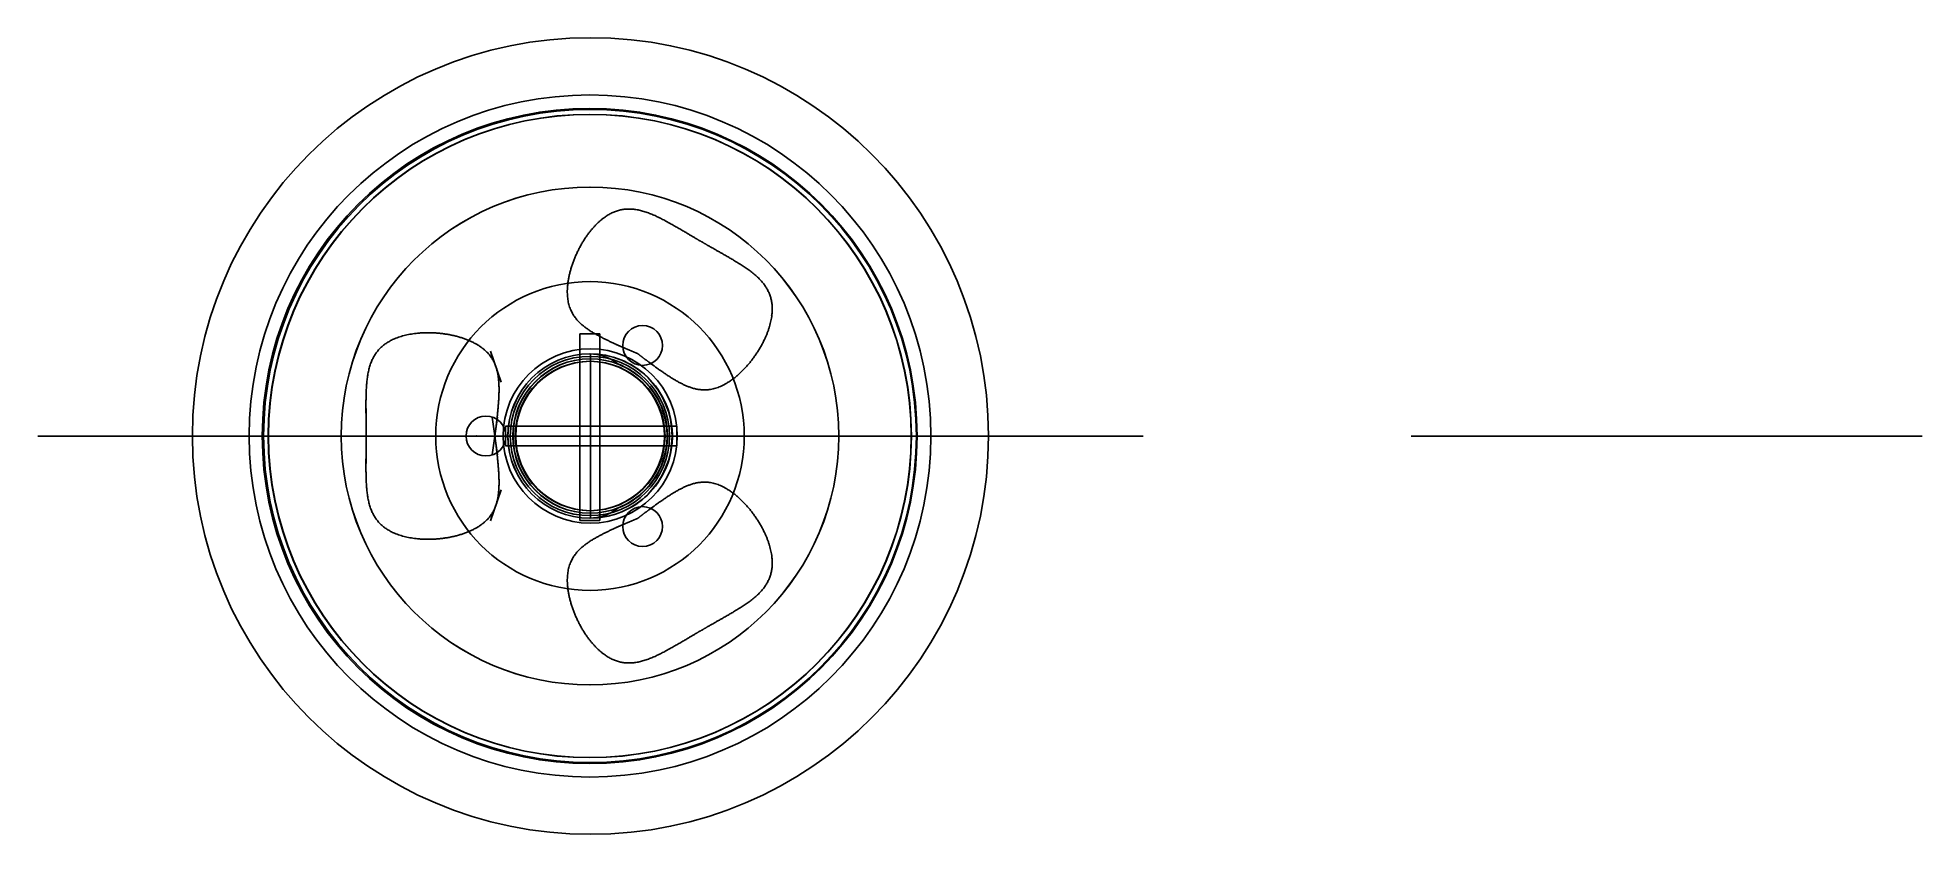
# Model space of a CAD drawing. Header units: millimetres. Extents: x -111 to 268, y -80 to 80.
import ezdxf

# ---------------------------------------------------------------- set-up
doc = ezdxf.new("R2010")
doc.units = ezdxf.units.MM
doc.header["$MEASUREMENT"] = 0
for name, color, linetype in [('hongis v8_general', 7, 'Continuous'), ('hongis v8_Sketch10', 7, 'Continuous'), ('hongis v8_Sketch11', 7, 'Continuous'), ('hongis v8_Sketch12', 7, 'Continuous'), ('hongis v8_Sketch13', 7, 'Continuous'), ('hongis v8_Sketch14', 7, 'Continuous'), ('hongis v8_Sketch15', 7, 'Continuous'), ('hongis v8_Sketch16', 7, 'Continuous'), ('hongis v8_Sketch17', 7, 'Continuous'), ('hongis v8_Sketch18', 7, 'Continuous'), ('hongis v8_Sketch19', 7, 'Continuous'), ('hongis v8_Sketch3', 7, 'Continuous'), ('hongis v8_Sketch4', 7, 'Continuous'), ('hongis v8_Sketch5', 7, 'Continuous'), ('hongis v8_Sketch6', 7, 'Continuous'), ('hongis v8_Sketch7', 7, 'Continuous'), ('hongis v8_Sketch8', 7, 'Continuous'), ('hongis v8_Sketch9', 7, 'Continuous')]:
    doc.layers.add(name, color=color, linetype=linetype)

msp = doc.modelspace()

# ---------------------------------------------------------------- linework, layer by layer
at = {"layer": 'hongis v8_general'}
for p, q in [((-48.91, 0, 16.23), (-111.09, 0, -16.34)), ((-80, 0, 139.95), (82.08, 0, 140.05)), ((0, 0), (-80, 0, -0.05)), ((-77.3, 0, 134.35), (82.08, 0, 134.46)), ((-73.26, 0, 134.35), (75.55, 0, 134.45)), ((-70, 0, 129.95), (82.08, 0, 130.05)), ((-38.1, 0, 92.59), (37.97, 0, 92.65)), ((-38.1, 0, 92.59), (37.97, 0, 92.65)), ((-37, 0, 35), (36, 0, 35)), ((-31.54, 0, 55), (-0.04, 0, 55)), ((22.53, 0, 241.92), (-22.85, 0, 241.05)), ((-22.85, 0, 241.89), (22.53, 0, 241.08)), ((-0.2, 0, 300), (0, 0)), ((-0.16, 0, 241.49), (-0.06, 0, 91.49)), ((-0.16, 0, 241.49), (-0.06, 0, 91.49)), ((-0.06, 0, 91.49), (0, 0)), ((-0.02, 0, 35), (-0.04, 0, 55)), ((-0.04, 0, 55), (44.33, 0, 55)), ((0, 0), (80, 0, 0.05)), ((48.88, 0, 16.3), (111.12, 0, -16.19))]:
    msp.add_line(p, q, dxfattribs=at)
at = {"layer": 'hongis v8_general', "extrusion": (0, 1, 0)}
for points in [[(-0.16, 0, 241.49), (-1.83, 0, 241.46), (-5.22, 0, 241.37), (-10.5, 0, 241.15), (-17.88, 0, 240.64), (-27.6, 0, 239.3), (-37.64, 0, 236.84), (-47.76, 0, 232.88), (-57.64, 0, 227.18), (-66.86, 0, 219.78), (-74.97, 0, 210.92), (-81.53, 0, 201.01), (-86.15, 0, 190.53), (-88.57, 0, 179.97), (-88.7, 0, 169.77), (-86.68, 0, 160.23), (-82.83, 0, 151.54), (-77.58, 0, 143.79), (-71.45, 0, 136.95), (-64.99, 0, 130.86), (-58.73, 0, 125.29), (-53.08, 0, 119.93), (-48.35, 0, 114.47), (-44.58, 0, 108.61), (-41.55, 0, 102.13), (-38.85, 0, 94.89), (-36.11, 0, 86.86), (-33.17, 0, 78.13), (-30.26, 0, 68.94), (-27.96, 0, 59.6), (-26.96, 0, 50.47), (-27.93, 0, 41.84), (-31.34, 0, 33.9), (-37.26, 0, 26.61), (-45.45, 0, 19.82), (-55.55, 0, 13.28), (-64.79, 0, 8.06), (-72.22, 0, 4.05), (-77.37, 0, 1.32), (-80, 0, -0.05)], [(-0.16, 0, 241.49), (1.51, 0, 241.46), (4.9, 0, 241.37), (10.18, 0, 241.16), (17.56, 0, 240.67), (27.28, 0, 239.34), (37.33, 0, 236.89), (47.45, 0, 232.94), (57.34, 0, 227.26), (66.57, 0, 219.86), (74.69, 0, 211.02), (81.26, 0, 201.12), (85.89, 0, 190.65), (88.33, 0, 180.09), (88.47, 0, 169.88), (86.47, 0, 160.34), (82.62, 0, 151.65), (77.39, 0, 143.9), (71.27, 0, 137.04), (64.82, 0, 130.95), (58.56, 0, 125.37), (52.92, 0, 120), (48.2, 0, 114.53), (44.44, 0, 108.67), (41.41, 0, 102.18), (38.72, 0, 94.94), (36, 0, 86.91), (33.07, 0, 78.18), (30.17, 0, 68.98), (27.88, 0, 59.64), (26.89, 0, 50.51), (27.87, 0, 41.88), (31.29, 0, 33.94), (37.22, 0, 26.66), (45.43, 0, 19.88), (55.53, 0, 13.36), (64.78, 0, 8.14), (72.21, 0, 4.14), (77.37, 0, 1.43), (80, 0, 0.05)]]:
    msp.add_open_spline(points, degree=5, dxfattribs=at)
msp.add_open_spline([(-0.12, 0, 239.49), (-5.97, 0, 239.38), (-12.29, 0, 239.12), (-18.91, 0, 238.35), (-25.43, 0, 237.59), (-32.26, 0, 236.28), (-39.09, 0, 233.88), (-45.17, 0, 231.73), (-51.25, 0, 228.69), (-56.97, 0, 224.68), (-63.6, 0, 220.02), (-69.71, 0, 214.05), (-74.57, 0, 207.35), (-79.12, 0, 201.08), (-82.54, 0, 194.2), (-84.47, 0, 187.39), (-86.37, 0, 180.67), (-86.81, 0, 174.05), (-85.91, 0, 167.9), (-84.89, 0, 160.94), (-82.16, 0, 154.59), (-78.43, 0, 148.95), (-74.54, 0, 143.06), (-69.57, 0, 137.96), (-64.64, 0, 133.34), (-59.88, 0, 128.9), (-55.18, 0, 124.86), (-51.24, 0, 120.63), (-48.13, 0, 117.29), (-45.5, 0, 113.8), (-43.34, 0, 109.99), (-40.77, 0, 105.49), (-38.82, 0, 100.56), (-36.86, 0, 95.1), (-35.29, 0, 90.7), (-33.68, 0, 85.94), (-32.02, 0, 80.9), (-30.11, 0, 75.11), (-28.14, 0, 68.94), (-26.84, 0, 62.75), (-25.47, 0, 56.21), (-24.89, 0, 49.63), (-26.15, 0, 43.44), (-27.08, 0, 38.83), (-29.04, 0, 34.46), (-31.99, 0, 30.43), (-36.8, 0, 23.89), (-44.16, 0, 18.23), (-53.06, 0, 12.69), (-59.92, 0, 8.42), (-67.65, 0, 4.2), (-75.97, 0, -0.19), (-77, 0, -0.73), (-78.03, 0, -1.28), (-79.07, 0, -1.82)], degree=3, knots=[0, 0, 0, 0, 0.060556, 0.060556, 0.060556, 0.120226, 0.120226, 0.120226, 0.173351, 0.173351, 0.173351, 0.235015, 0.235015, 0.235015, 0.292746, 0.292746, 0.292746, 0.349635, 0.349635, 0.349635, 0.414058, 0.414058, 0.414058, 0.481378, 0.481378, 0.481378, 0.546206, 0.546206, 0.546206, 0.597453, 0.597453, 0.597453, 0.658135, 0.658135, 0.658135, 0.707034, 0.707034, 0.707034, 0.763121, 0.763121, 0.763121, 0.822341, 0.822341, 0.822341, 0.866433, 0.866433, 0.866433, 0.938055, 0.938055, 0.938055, 0.993207, 0.993207, 0.993207, 1, 1, 1, 1], dxfattribs=at)
at = {"layer": 'hongis v8_general'}
msp.add_point((0, 0), dxfattribs=at)
at = {"layer": 'hongis v8_Sketch10', "extrusion": (1, 0, 0)}
for centre, major_axis in [((0, 0, 124.4), (0, -16.5)), ((0, 0, 154.4), (0, -16)), ((0, 0, 124.4), (0, -15.5)), ((0, 0, 154.4), (0, -15))]:
    msp.add_ellipse(centre, major_axis=major_axis, ratio=0.000666, dxfattribs=at)
for points in [[(0, -14.96, 154.4), (0, -14.82, 154), (0, -14.56, 153.2), (0, -14.19, 152), (0, -13.78, 150.38), (0, -13.38, 148.35), (0, -13.12, 146.29), (0, -12.98, 144.22), (0, -12.96, 142.15), (0, -13.05, 140.07), (0, -13.23, 138), (0, -13.47, 135.95), (0, -13.76, 133.92), (0, -14.08, 131.94), (0, -14.42, 129.99), (0, -14.77, 128.08), (0, -15.05, 126.59), (0, -15.27, 125.49), (0, -15.41, 124.76), (0, -15.48, 124.4)], [(0, -15.96, 154.4), (0, -15.82, 154), (0, -15.56, 153.2), (0, -15.19, 152), (0, -14.78, 150.38), (0, -14.38, 148.35), (0, -14.12, 146.29), (0, -13.98, 144.22), (0, -13.96, 142.15), (0, -14.05, 140.07), (0, -14.23, 138), (0, -14.47, 135.95), (0, -14.76, 133.92), (0, -15.08, 131.94), (0, -15.42, 129.99), (0, -15.77, 128.08), (0, -16.05, 126.59), (0, -16.27, 125.49), (0, -16.41, 124.76), (0, -16.48, 124.4)]]:
    msp.add_open_spline(points, degree=5, dxfattribs=at)
at = {"layer": 'hongis v8_Sketch10'}
msp.add_point((0, 0), dxfattribs=at)
at = {"layer": 'hongis v8_Sketch11'}
for p, q in [((-20.07, 17.04, 124.39), (-17.91, 10.82, 124.39)), ((-45.08, 5.54, 124.37), (-45.08, -5.54, 124.37)), ((-45.08, -5.54, 124.37), (-45.08, 5.54, 124.37)), ((-18.68, 3.81, 124.39), (-19.73, -3.81, 124.39)), ((-18.68, -3.81, 124.39), (-19.73, 3.81, 124.39)), ((-73.25, 0, 124.35), (75.56, 0, 124.45)), ((-20.07, -17.04, 124.39), (-17.91, -10.82, 124.39))]:
    msp.add_line(p, q, dxfattribs=at)
at = {"layer": 'hongis v8_Sketch11', "extrusion": (0.000665957, 0, -1)}
for points in [[(22.42, 38.97, 124.42), (21.5, 39.5, 124.41), (19.71, 40.55, 124.41), (17.15, 42.07, 124.41), (13.98, 43.92, 124.41), (10.31, 45.53, 124.41), (6.8, 45.93, 124.41), (3.4, 44.75, 124.4), (0.19, 41.87, 124.4), (-2.54, 37.69, 124.4), (-4.4, 32.92, 124.4), (-4.99, 28.39, 124.4), (-4.15, 24.74, 124.4), (-1.96, 22.28, 124.4), (0.83, 20.48, 124.4), (3.79, 19.01, 124.4), (6.12, 17.97, 124.4), (7.82, 17.24, 124.41), (8.93, 16.79, 124.41), (9.48, 16.56, 124.41)], [(22.42, -38.97, 124.42), (21.5, -39.5, 124.41), (19.71, -40.55, 124.41), (17.15, -42.07, 124.41), (13.98, -43.92, 124.41), (10.31, -45.53, 124.41), (6.8, -45.93, 124.41), (3.4, -44.75, 124.4), (0.19, -41.87, 124.4), (-2.54, -37.69, 124.4), (-4.4, -32.92, 124.4), (-4.99, -28.39, 124.4), (-4.15, -24.74, 124.4), (-1.96, -22.28, 124.4), (0.83, -20.48, 124.4), (3.79, -19.01, 124.4), (6.12, -17.97, 124.4), (7.82, -17.24, 124.41), (8.93, -16.79, 124.41), (9.48, -16.56, 124.41)]]:
    msp.add_open_spline(points, degree=5, dxfattribs=at)
at = {"layer": 'hongis v8_Sketch11', "extrusion": (0.000665957, -3e-16, -1)}
msp.add_open_spline([(22.42, 38.97, 124.42), (23.34, 38.44, 124.42), (25.14, 37.41, 124.42), (27.73, 35.96, 124.42), (30.92, 34.14, 124.42), (34.15, 31.76, 124.42), (36.25, 28.92, 124.42), (36.93, 25.39, 124.43), (36.05, 21.17, 124.42), (33.79, 16.71, 124.42), (30.58, 12.73, 124.42), (26.96, 9.95, 124.42), (23.38, 8.85, 124.42), (20.15, 9.51, 124.41), (17.19, 11.03, 124.41), (14.44, 12.86, 124.41), (12.37, 14.36, 124.41), (10.9, 15.47, 124.41), (9.95, 16.2, 124.41), (9.48, 16.56, 124.41)], degree=5, dxfattribs=at)
at = {"layer": 'hongis v8_Sketch11', "extrusion": (-0.000665957, -4e-16, 1)}
msp.add_open_spline([(-45.08, 0, 124.37), (-45.08, 1.06, 124.37), (-45.09, 3.14, 124.37), (-45.13, 6.11, 124.37), (-45.15, 9.78, 124.37), (-44.71, 13.77, 124.37), (-43.3, 17.01, 124.37), (-40.58, 19.36, 124.37), (-36.48, 20.7, 124.38), (-31.49, 20.98, 124.38), (-26.44, 20.2, 124.38), (-22.22, 18.45, 124.39), (-19.48, 15.89, 124.39), (-18.44, 12.77, 124.39), (-18.27, 9.44, 124.39), (-18.48, 6.15, 124.39), (-18.75, 3.61, 124.39), (-18.97, 1.78, 124.39), (-19.13, 0.59, 124.39), (-19.21, 0, 124.39)], degree=5, dxfattribs=at)
at = {"layer": 'hongis v8_Sketch11', "extrusion": (0.000665957, -4e-16, -1)}
msp.add_open_spline([(-45.08, 0, 124.37), (-45.08, -1.06, 124.37), (-45.09, -3.14, 124.37), (-45.13, -6.11, 124.37), (-45.15, -9.78, 124.37), (-44.71, -13.77, 124.37), (-43.3, -17.01, 124.37), (-40.58, -19.36, 124.37), (-36.48, -20.7, 124.38), (-31.49, -20.98, 124.38), (-26.44, -20.2, 124.38), (-22.22, -18.45, 124.39), (-19.48, -15.89, 124.39), (-18.44, -12.77, 124.39), (-18.27, -9.44, 124.39), (-18.48, -6.15, 124.39), (-18.75, -3.61, 124.39), (-18.97, -1.78, 124.39), (-19.13, -0.59, 124.39), (-19.21, 0, 124.39)], degree=5, dxfattribs=at)
at = {"layer": 'hongis v8_Sketch11', "extrusion": (0.000665957, 3e-16, -1)}
msp.add_open_spline([(22.42, -38.97, 124.42), (23.34, -38.44, 124.42), (25.14, -37.41, 124.42), (27.73, -35.96, 124.42), (30.92, -34.14, 124.42), (34.15, -31.76, 124.42), (36.25, -28.92, 124.42), (36.93, -25.39, 124.43), (36.05, -21.17, 124.42), (33.79, -16.71, 124.42), (30.58, -12.73, 124.42), (26.96, -9.95, 124.42), (23.38, -8.85, 124.42), (20.15, -9.51, 124.41), (17.19, -11.03, 124.41), (14.44, -12.86, 124.41), (12.37, -14.36, 124.41), (10.9, -15.47, 124.41), (9.95, -16.2, 124.41), (9.48, -16.56, 124.41)], degree=5, dxfattribs=at)
at = {"layer": 'hongis v8_Sketch11'}
msp.add_point((-0.08, 0, 124.4), dxfattribs=at)
at = {"layer": 'hongis v8_Sketch12'}
for centre in [(10.5, 18.19, 55), (-21, 0, 55), (10.5, -18.19, 55)]:
    msp.add_circle(centre, 4, dxfattribs=at)
for points in [[(22.42, 38.97, 55), (21.5, 39.5, 55), (19.71, 40.55, 55), (17.15, 42.07, 55), (13.98, 43.92, 55), (10.31, 45.53, 55), (6.8, 45.93, 55), (3.4, 44.75, 55), (0.19, 41.87, 55), (-2.54, 37.69, 55), (-4.4, 32.92, 55), (-4.99, 28.39, 55), (-4.15, 24.74, 55), (-1.96, 22.28, 55), (0.83, 20.48, 55), (3.79, 19.01, 55), (6.12, 17.97, 55), (7.82, 17.24, 55), (8.93, 16.79, 55), (9.48, 16.56, 55)], [(22.42, 38.97, 55), (23.34, 38.44, 55), (25.14, 37.41, 55), (27.73, 35.96, 55), (30.92, 34.14, 55), (34.15, 31.76, 55), (36.25, 28.92, 55), (36.93, 25.39, 55), (36.05, 21.17, 55), (33.79, 16.71, 55), (30.58, 12.73, 55), (26.96, 9.95, 55), (23.38, 8.85, 55), (20.15, 9.51, 55), (17.19, 11.03, 55), (14.44, 12.86, 55), (12.37, 14.36, 55), (10.9, 15.47, 55), (9.95, 16.2, 55), (9.48, 16.56, 55)], [(-45.08, 0, 55), (-45.08, 1.06, 55), (-45.09, 3.14, 55), (-45.13, 6.11, 55), (-45.15, 9.78, 55), (-44.71, 13.77, 55), (-43.3, 17.01, 55), (-40.58, 19.36, 55), (-36.48, 20.7, 55), (-31.49, 20.98, 55), (-26.44, 20.2, 55), (-22.22, 18.45, 55), (-19.48, 15.89, 55), (-18.44, 12.77, 55), (-18.27, 9.44, 55), (-18.48, 6.15, 55), (-18.75, 3.61, 55), (-18.97, 1.78, 55), (-19.13, 0.59, 55), (-19.21, 0, 55)], [(-45.08, 0, 55), (-45.08, -1.06, 55), (-45.09, -3.14, 55), (-45.13, -6.11, 55), (-45.15, -9.78, 55), (-44.71, -13.77, 55), (-43.3, -17.01, 55), (-40.58, -19.36, 55), (-36.48, -20.7, 55), (-31.49, -20.98, 55), (-26.44, -20.2, 55), (-22.22, -18.45, 55), (-19.48, -15.89, 55), (-18.44, -12.77, 55), (-18.27, -9.44, 55), (-18.48, -6.15, 55), (-18.75, -3.61, 55), (-18.97, -1.78, 55), (-19.13, -0.59, 55), (-19.21, 0, 55)], [(22.42, -38.97, 55), (23.34, -38.44, 55), (25.14, -37.41, 55), (27.73, -35.96, 55), (30.92, -34.14, 55), (34.15, -31.76, 55), (36.25, -28.92, 55), (36.93, -25.39, 55), (36.05, -21.17, 55), (33.79, -16.71, 55), (30.58, -12.73, 55), (26.96, -9.95, 55), (23.38, -8.85, 55), (20.15, -9.51, 55), (17.19, -11.03, 55), (14.44, -12.86, 55), (12.37, -14.36, 55), (10.9, -15.47, 55), (9.95, -16.2, 55), (9.48, -16.56, 55)], [(22.42, -38.97, 55), (21.5, -39.5, 55), (19.71, -40.55, 55), (17.15, -42.07, 55), (13.98, -43.92, 55), (10.31, -45.53, 55), (6.8, -45.93, 55), (3.4, -44.75, 55), (0.19, -41.87, 55), (-2.54, -37.69, 55), (-4.4, -32.92, 55), (-4.99, -28.39, 55), (-4.15, -24.74, 55), (-1.96, -22.28, 55), (0.83, -20.48, 55), (3.79, -19.01, 55), (6.12, -17.97, 55), (7.82, -17.24, 55), (8.93, -16.79, 55), (9.48, -16.56, 55)]]:
    msp.add_open_spline(points, degree=5, dxfattribs=at)
for p in [(36.46, 24.18, 55), (0, 0, 55)]:
    msp.add_point(p, dxfattribs=at)
at = {"layer": 'hongis v8_Sketch13'}
for major_axis in [(0, -65.81), (0, -64.61), (0, -0.00349)]:
    msp.add_ellipse((-0.15, 0, 220), major_axis=major_axis, ratio=1, dxfattribs=at)
msp.add_point((0, 0, 220), dxfattribs=at)
at = {"layer": 'hongis v8_Sketch14'}
for p, q in [((265.38, 0, 101.3), (165, 0, 101.3)), ((174.01, 0, 192.66), (174.01, 0, 101.3)), ((265.38, 0, 101.3), (174.01, 0, 192.66)), ((265.38, 0, 101.3), (174.01, 0, 192.66)), ((267.7, 0, 101.92), (174.58, 0, 194.93)), ((175.42, 0, 194.08), (266.79, 0, 102.71))]:
    msp.add_line(p, q, dxfattribs=at)
at = {"layer": 'hongis v8_Sketch14', "extrusion": (0, 1, 0)}
msp.add_open_spline([(236.29, 0, 163.6), (235.09, 0, 164.75), (232.63, 0, 167.09), (228.74, 0, 170.67), (223.16, 0, 175.53), (215.34, 0, 181.46), (206.5, 0, 186.82), (196.69, 0, 191.11), (188.05, 0, 193.45), (181.3, 0, 194.48), (176.77, 0, 194.83), (174.58, 0, 194.93)], degree=5, knots=[0, 0, 0, 0, 0, 0, 0.0285714, 0.0571429, 0.0857143, 0.1142857, 0.1428571, 0.1714286, 0.1979216, 0.1979216, 0.1979216, 0.1979216, 0.1979216, 0.1979216], dxfattribs=at)
msp.add_open_spline([(236.29, 0, 163.6), (235.09, 0, 164.75), (232.63, 0, 167.09), (228.74, 0, 170.67), (223.16, 0, 175.53), (215.34, 0, 181.46), (206.5, 0, 186.82), (196.69, 0, 191.11), (188.05, 0, 193.45), (181.3, 0, 194.48), (176.77, 0, 194.83), (174.58, 0, 194.93)], degree=5, knots=[0, 0, 0, 0, 0, 0, 0.0285714, 0.0571429, 0.0857143, 0.1142857, 0.1428571, 0.1714286, 0.1979216, 0.1979216, 0.1979216, 0.1979216, 0.1979216, 0.1979216], dxfattribs=at)
at = {"layer": 'hongis v8_Sketch14'}
msp.add_point((0, 0), dxfattribs=at)
at = {"layer": 'hongis v8_Sketch15', "extrusion": (0.000665957, 0, -1)}
msp.add_circle((0, 0), 80, dxfattribs=at)
at = {"layer": 'hongis v8_Sketch15'}
msp.add_point((0, 0), dxfattribs=at)
at = {"layer": 'hongis v8_Sketch16'}
for radius in [17.5, 15.5, 15]:
    msp.add_circle((-0.04, 0, 35), radius, dxfattribs=at)
msp.add_point((0, 0, 35), dxfattribs=at)
at = {"layer": 'hongis v8_Sketch17', "extrusion": (0.000665957, 0, -1)}
msp.add_circle((0, 0), 15, dxfattribs=at)
at = {"layer": 'hongis v8_Sketch17'}
msp.add_point((0, 0), dxfattribs=at)
at = {"layer": 'hongis v8_Sketch18'}
for p, q in [((-14.57, 0, 134.39), (-68.6, 0, 134.35)), ((-15.54, 0, 55), (-27.65, 0, 55)), ((-15.96, 0, 154.4), (-1.18, 0, 154.4)), ((-15.96, 0, 154.4), (-15.96, 0, 154.39)), ((-15.96, 0, 154.39), (-15.83, 0, 154.39)), ((-15.54, 0, 55), (15.46, 0, 55.02)), ((-2.09, 0, 134.4), (-2.1, 0, 154.4)), ((-2.1, 0, 154.4), (-1.18, 0, 154.4)), ((1.91, 0, 134.4), (-2.09, 0, 134.4)), ((1.9, 0, 154.4), (15.84, 0, 154.4)), ((1.9, 0, 154.4), (1.91, 0, 134.4)), ((68.42, 0, 134.45), (14.56, 0, 134.41)), ((15.46, 0, 55.02), (27.58, 0, 55.04)), ((27.58, 0, 55.04), (75, 0, 135)), ((75, 0, 135), (50.22, 0, 134.43)), ((50.22, 0, 134.43), (68.42, 0, 134.45))]:
    msp.add_line(p, q, dxfattribs=at)
at = {"layer": 'hongis v8_Sketch18', "extrusion": (0, 1, 0)}
for points, knots in [([(-27.65, 0, 55), (-28.17, 0, 60.5), (-29.59, 0, 66.2), (-33.24, 0, 78.54), (-35.49, 0, 85.09), (-39.58, 0, 96.88), (-41.49, 0, 102.13), (-46.29, 0, 111.51), (-49.28, 0, 115.63), (-56.85, 0, 123.66), (-61.41, 0, 127.59), (-66.93, 0, 132.75), (-67.76, 0, 133.54), (-68.6, 0, 134.35)], [-0.7859698, -0.7859698, -0.7859698, -0.7859698, -0.7339617, -0.7339617, -0.6707091, -0.6707091, -0.6074564, -0.6074564, -0.5442038, -0.5442038, -0.4809511, -0.4809511, -0.4697065, -0.4697065, -0.4697065, -0.4697065]), ([(-15.83, 0, 154.39), (-14.29, 0, 150.02), (-13.9, 0, 146.33), (-13.79, 0, 140.65), (-14.07, 0, 137.68), (-14.57, 0, 134.39)], [-2.820852, -2.820852, -2.820852, -2.820852, -1.850398, -1.850398, -0.83162, -0.83162, -0.83162, -0.83162]), ([(14.56, 0, 134.41), (14.24, 0, 136.57), (14.01, 0, 138.54), (13.69, 0, 144.22), (13.89, 0, 148.9), (15.84, 0, 154.4)], [-2.617876, -2.617876, -2.617876, -2.617876, -1.750112, -1.750112, 0, 0, 0, 0]), ([(27.58, 0, 55.04), (28.09, 0, 60.54), (29.5, 0, 66.24), (33.14, 0, 78.59), (35.38, 0, 85.13), (39.45, 0, 96.93), (41.36, 0, 102.19), (46.15, 0, 111.57), (49.12, 0, 115.7), (56.69, 0, 123.74), (61.24, 0, 127.67), (66.75, 0, 132.84), (67.59, 0, 133.63), (68.42, 0, 134.45)], [-0.7859698, -0.7859698, -0.7859698, -0.7859698, -0.7339617, -0.7339617, -0.6707091, -0.6707091, -0.6074564, -0.6074564, -0.5442038, -0.5442038, -0.4809511, -0.4809511, -0.4697065, -0.4697065, -0.4697065, -0.4697065])]:
    msp.add_open_spline(points, degree=3, knots=knots, dxfattribs=at)
msp.add_open_spline([(27.58, 0, 55.04), (27.75, 0, 56.11), (28.07, 0, 58.25), (28.55, 0, 61.43), (29.16, 0, 65.57), (29.87, 0, 70.61), (30.54, 0, 75.53), (31.2, 0, 80.34), (31.9, 0, 85.07), (32.71, 0, 89.81), (33.71, 0, 94.62), (34.97, 0, 99.57), (36.57, 0, 104.73), (38.52, 0, 110.13), (40.86, 0, 115.79), (43.58, 0, 121.72), (46.05, 0, 126.68), (48.07, 0, 130.51), (49.49, 0, 133.12), (50.22, 0, 134.43)], degree=5, dxfattribs=at)
at = {"layer": 'hongis v8_Sketch18'}
msp.add_point((0, 0), dxfattribs=at)
at = {"layer": 'hongis v8_Sketch19', "extrusion": (-0.000665957, 0, 1)}
for radius in [50, 50, 31, 15.5]:
    msp.add_circle((0, 0, 124.4), radius, dxfattribs=at)
at = {"layer": 'hongis v8_Sketch19', "extrusion": (0.000665957, 0, -1)}
for points, knots in [([(0.62, 16.47, 124.4), (2.77, 16.39, 124.4), (4.87, 15.89, 124.4), (8.78, 14.11, 124.41), (10.54, 12.85, 124.41), (13.48, 9.72, 124.41), (14.63, 7.89, 124.41), (16.16, 3.88, 124.41), (16.53, 1.74, 124.41), (16.42, -2.55, 124.41), (15.95, -4.67, 124.41), (14.23, -8.6, 124.41), (12.99, -10.38, 124.41), (10, -13.26, 124.41), (8.31, -14.38, 124.41), (4.61, -15.95, 124.4), (2.63, -16.4, 124.4), (0.62, -16.47, 124.4)], [0, 0, 0, 0, 0.643964, 0.643964, 1.287931, 1.287931, 1.931902, 1.931902, 2.575879, 2.575879, 3.219862, 3.219862, 3.863851, 3.863851, 4.466808, 4.466808, 5.069793, 5.069793, 5.069793, 5.069793]), ([(5.62, -14.43, 124.4), (7.5, -13.7, 124.41), (9.21, -12.61, 124.41), (12.13, -9.83, 124.41), (13.31, -8.16, 124.41), (14.96, -4.48, 124.41), (15.41, -2.5, 124.41), (15.54, 1.53, 124.41), (15.21, 3.54, 124.41), (13.79, 7.32, 124.41), (12.72, 9.05, 124.41), (10.56, 11.38, 124.41), (9.67, 12.15, 124.41), (7.74, 13.46, 124.41), (6.7, 14.01, 124.41), (5.62, 14.43, 124.4)], [0, 0, 0, 0, 0.604903, 0.604903, 1.209809, 1.209809, 1.814721, 1.814721, 2.419638, 2.419638, 3.024561, 3.024561, 3.37478, 3.37478, 3.725006, 3.725006, 3.725006, 3.725006])]:
    msp.add_open_spline(points, degree=3, knots=knots, dxfattribs=at)
at = {"layer": 'hongis v8_Sketch19', "extrusion": (-0.000665957, -4.32e-14, 1)}
msp.add_open_spline([(5.62, 14.43, 124.4), (4.87, 15.02, 124.4), (4.05, 15.51, 124.4), (2.35, 16.19, 124.4), (1.5, 16.4, 124.4), (0.62, 16.47, 124.4)], degree=3, knots=[0, 0, 0, 0, 0.2856236, 0.2856236, 0.549809, 0.549809, 0.549809, 0.549809], dxfattribs=at)
at = {"layer": 'hongis v8_Sketch19', "extrusion": (0.000665957, 7.2e-15, -1)}
msp.add_open_spline([(0.62, -16.47, 124.4), (1.49, -16.4, 124.4), (2.34, -16.2, 124.4), (4.04, -15.51, 124.4), (4.86, -15.02, 124.4), (5.62, -14.43, 124.4)], degree=3, knots=[0, 0, 0, 0, 0.262219, 0.262219, 0.5490281, 0.5490281, 0.5490281, 0.5490281], dxfattribs=at)
at = {"layer": 'hongis v8_Sketch19'}
msp.add_point((-0.08, 0, 124.4), dxfattribs=at)
at = {"layer": 'hongis v8_Sketch3'}
msp.add_line((-73.26, 0, 134.35), (75.55, 0, 134.45), dxfattribs=at)
at = {"layer": 'hongis v8_Sketch3', "extrusion": (0, 1, 0)}
for points in [[(-0.16, 0, 241.49), (-1.83, 0, 241.46), (-5.22, 0, 241.37), (-10.5, 0, 241.15), (-17.88, 0, 240.64), (-27.6, 0, 239.3), (-37.64, 0, 236.84), (-47.76, 0, 232.88), (-57.64, 0, 227.18), (-66.86, 0, 219.78), (-74.97, 0, 210.92), (-81.53, 0, 201.01), (-86.15, 0, 190.53), (-88.57, 0, 179.97), (-88.7, 0, 169.77), (-86.68, 0, 160.23), (-82.83, 0, 151.54), (-77.58, 0, 143.79), (-71.45, 0, 136.95), (-64.99, 0, 130.86), (-58.73, 0, 125.29), (-53.08, 0, 119.93), (-48.35, 0, 114.47), (-44.58, 0, 108.61), (-41.55, 0, 102.13), (-38.85, 0, 94.89), (-36.11, 0, 86.86), (-33.17, 0, 78.13), (-30.26, 0, 68.94), (-27.96, 0, 59.6), (-26.96, 0, 50.47), (-27.93, 0, 41.84), (-31.34, 0, 33.9), (-37.26, 0, 26.61), (-45.45, 0, 19.82), (-55.55, 0, 13.28), (-64.79, 0, 8.06), (-72.22, 0, 4.05), (-77.37, 0, 1.32), (-80, 0, -0.05)], [(-67.86, 0, 134.36), (-67.69, 0, 134.29), (-67.37, 0, 134.17), (-66.92, 0, 133.96), (-66.35, 0, 133.67), (-65.71, 0, 133.25), (-65.13, 0, 132.8), (-64.63, 0, 132.29), (-64.18, 0, 131.76), (-63.79, 0, 131.19), (-63.43, 0, 130.6), (-63.07, 0, 130.01), (-62.71, 0, 129.42), (-62.33, 0, 128.85), (-61.92, 0, 128.29), (-61.47, 0, 127.76), (-61.08, 0, 127.36), (-60.77, 0, 127.07), (-60.56, 0, 126.88), (-60.45, 0, 126.79)]]:
    msp.add_open_spline(points, degree=5, dxfattribs=at)
at = {"layer": 'hongis v8_Sketch3'}
msp.add_point((0, 0), dxfattribs=at)
at = {"layer": 'hongis v8_Sketch4'}
for p, q in [((-0.09, 0, 134.4), (-70.61, 0, 134.35)), ((-0.15, 0, 220), (-69, 0, 219.95)), ((-65.95, 0, 220), (65.76, 0, 220)), ((-0.15, 0, 220), (-65.95, 0, 220)), ((-0.2, 0, 300), (0, 0)), ((-0.15, 0, 220), (-0.09, 0, 134.4))]:
    msp.add_line(p, q, dxfattribs=at)
at = {"layer": 'hongis v8_Sketch4', "extrusion": (0, 1, 0)}
msp.add_open_spline([(-0.16, 0, 241.49), (-1.83, 0, 241.46), (-5.22, 0, 241.37), (-10.5, 0, 241.15), (-17.88, 0, 240.64), (-27.6, 0, 239.3), (-37.64, 0, 236.84), (-47.76, 0, 232.88), (-57.64, 0, 227.18), (-66.86, 0, 219.78), (-74.97, 0, 210.92), (-81.53, 0, 201.01), (-86.15, 0, 190.53), (-88.57, 0, 179.97), (-88.7, 0, 169.77), (-86.68, 0, 160.23), (-82.83, 0, 151.54), (-77.58, 0, 143.79), (-71.45, 0, 136.95), (-64.99, 0, 130.86), (-58.73, 0, 125.29), (-53.08, 0, 119.93), (-48.35, 0, 114.47), (-44.58, 0, 108.61), (-41.55, 0, 102.13), (-38.85, 0, 94.89), (-36.11, 0, 86.86), (-33.17, 0, 78.13), (-30.26, 0, 68.94), (-27.96, 0, 59.6), (-26.96, 0, 50.47), (-27.93, 0, 41.84), (-31.34, 0, 33.9), (-37.26, 0, 26.61), (-45.45, 0, 19.82), (-55.55, 0, 13.28), (-64.79, 0, 8.06), (-72.22, 0, 4.05), (-77.37, 0, 1.32), (-80, 0, -0.05)], degree=5, dxfattribs=at)
msp.add_open_spline([(-0.16, 0, 241.49), (-1.83, 0, 241.46), (-5.22, 0, 241.37), (-10.5, 0, 241.15), (-17.88, 0, 240.64), (-27.6, 0, 239.3), (-37.64, 0, 236.84), (-47.76, 0, 232.88), (-57.64, 0, 227.18), (-66.86, 0, 219.78), (-74.97, 0, 210.92), (-81.53, 0, 201.01), (-86.15, 0, 190.53), (-88.57, 0, 179.97), (-88.7, 0, 169.77), (-86.68, 0, 160.23), (-82.83, 0, 151.54), (-77.58, 0, 143.79), (-71.45, 0, 136.95), (-64.99, 0, 130.86), (-58.73, 0, 125.29), (-53.08, 0, 119.93), (-48.35, 0, 114.47), (-44.58, 0, 108.61), (-41.55, 0, 102.13), (-38.85, 0, 94.89), (-36.11, 0, 86.86), (-33.17, 0, 78.13), (-30.26, 0, 68.94), (-27.96, 0, 59.6), (-26.96, 0, 50.47), (-27.93, 0, 41.84), (-31.34, 0, 33.9), (-37.26, 0, 26.61), (-45.45, 0, 19.82), (-55.55, 0, 13.28), (-64.79, 0, 8.06), (-72.22, 0, 4.05), (-77.37, 0, 1.32), (-80, 0, -0.05)], degree=5, dxfattribs=at)
msp.add_open_spline([(-0.12, 0, 239.49), (-5.97, 0, 239.38), (-12.29, 0, 239.12), (-18.91, 0, 238.35), (-25.43, 0, 237.59), (-32.26, 0, 236.28), (-39.09, 0, 233.88), (-45.17, 0, 231.73), (-51.25, 0, 228.69), (-56.97, 0, 224.68), (-63.6, 0, 220.02), (-69.71, 0, 214.05), (-74.57, 0, 207.35), (-79.12, 0, 201.08), (-82.54, 0, 194.2), (-84.47, 0, 187.39), (-86.37, 0, 180.67), (-86.81, 0, 174.05), (-85.91, 0, 167.9), (-84.89, 0, 160.94), (-82.16, 0, 154.59), (-78.43, 0, 148.95), (-74.54, 0, 143.06), (-69.57, 0, 137.96), (-64.64, 0, 133.34), (-59.88, 0, 128.9), (-55.18, 0, 124.86), (-51.24, 0, 120.63), (-48.13, 0, 117.29), (-45.5, 0, 113.8), (-43.34, 0, 109.99), (-40.77, 0, 105.49), (-38.82, 0, 100.56), (-36.86, 0, 95.1), (-35.29, 0, 90.7), (-33.68, 0, 85.94), (-32.02, 0, 80.9), (-30.11, 0, 75.11), (-28.14, 0, 68.94), (-26.84, 0, 62.75), (-25.47, 0, 56.21), (-24.89, 0, 49.63), (-26.15, 0, 43.44), (-27.08, 0, 38.83), (-29.04, 0, 34.46), (-31.99, 0, 30.43), (-36.8, 0, 23.89), (-44.16, 0, 18.23), (-53.06, 0, 12.69), (-59.92, 0, 8.42), (-67.65, 0, 4.2), (-75.97, 0, -0.19), (-77, 0, -0.73), (-78.03, 0, -1.28), (-79.07, 0, -1.82)], degree=3, knots=[0, 0, 0, 0, 0.060556, 0.060556, 0.060556, 0.120226, 0.120226, 0.120226, 0.173351, 0.173351, 0.173351, 0.235015, 0.235015, 0.235015, 0.292746, 0.292746, 0.292746, 0.349635, 0.349635, 0.349635, 0.414058, 0.414058, 0.414058, 0.481378, 0.481378, 0.481378, 0.546206, 0.546206, 0.546206, 0.597453, 0.597453, 0.597453, 0.658135, 0.658135, 0.658135, 0.707034, 0.707034, 0.707034, 0.763121, 0.763121, 0.763121, 0.822341, 0.822341, 0.822341, 0.866433, 0.866433, 0.866433, 0.938055, 0.938055, 0.938055, 0.993207, 0.993207, 0.993207, 1, 1, 1, 1], dxfattribs=at)
at = {"layer": 'hongis v8_Sketch4'}
for p in [(-22.85, 0, 241.89), (0, 0)]:
    msp.add_point(p, dxfattribs=at)
at = {"layer": 'hongis v8_Sketch5'}
msp.add_line((-62.89, 0, 134.36), (-86.33, 0, 134.34), dxfattribs=at)
msp.add_line((-62.89, 0, 134.36), (-86.33, 0, 134.34), dxfattribs=at)
at = {"layer": 'hongis v8_Sketch5', "extrusion": (-0.000665957, 0, 1)}
for radius in [68.51, 65.6, 64.6, 50, 16.5, 15.5]:
    msp.add_circle((0, 0, 134.4), radius, dxfattribs=at)
at = {"layer": 'hongis v8_Sketch5'}
msp.add_point((-0.09, 0, 134.4), dxfattribs=at)
at = {"layer": 'hongis v8_Sketch6', "extrusion": (-0.000665957, 0, 1)}
for radius in [16, 15]:
    msp.add_circle((0, 0, 164.4), radius, dxfattribs=at)
at = {"layer": 'hongis v8_Sketch6'}
msp.add_point((-0.11, 0, 164.4), dxfattribs=at)
at = {"layer": 'hongis v8_Sketch7'}
for p, q in [((-16.59, 0, 134.39), (16.41, 0, 134.41)), ((-16.11, 0, 164.39), (15.89, 0, 164.41)), ((-15.59, 0, 134.39), (15.41, 0, 134.41)), ((-15.11, 0, 164.39), (14.89, 0, 164.41)), ((15.89, 0, 164.41), (14.89, 0, 164.41)), ((16.41, 0, 134.41), (15.41, 0, 134.41))]:
    msp.add_line(p, q, dxfattribs=at)
at = {"layer": 'hongis v8_Sketch7', "extrusion": (0, 1, 0)}
for points in [[(14.89, 0, 164.41), (14.75, 0, 164.13), (14.47, 0, 163.56), (14.09, 0, 162.63), (13.68, 0, 161.27), (13.3, 0, 159.36), (13.06, 0, 157.24), (12.97, 0, 154.93), (13, 0, 152.46), (13.15, 0, 149.89), (13.38, 0, 147.29), (13.68, 0, 144.76), (14, 0, 142.36), (14.33, 0, 140.18), (14.64, 0, 138.27), (14.93, 0, 136.66), (15.14, 0, 135.61), (15.28, 0, 134.96), (15.37, 0, 134.58), (15.41, 0, 134.41)], [(15.89, 0, 164.41), (15.75, 0, 164.13), (15.47, 0, 163.56), (15.09, 0, 162.63), (14.68, 0, 161.27), (14.3, 0, 159.36), (14.06, 0, 157.24), (13.97, 0, 154.93), (14, 0, 152.46), (14.15, 0, 149.89), (14.38, 0, 147.29), (14.68, 0, 144.76), (15, 0, 142.36), (15.33, 0, 140.18), (15.64, 0, 138.27), (15.93, 0, 136.66), (16.14, 0, 135.61), (16.28, 0, 134.96), (16.37, 0, 134.58), (16.41, 0, 134.41)]]:
    msp.add_open_spline(points, degree=5, dxfattribs=at)
at = {"layer": 'hongis v8_Sketch7'}
msp.add_point((0, 0), dxfattribs=at)
at = {"layer": 'hongis v8_Sketch8', "extrusion": (-0.000665957, 0, 1)}
for radius in [50, 16.5, 15.5, 15.5]:
    msp.add_circle((0, 0, 124.4), radius, dxfattribs=at)
at = {"layer": 'hongis v8_Sketch8'}
msp.add_point((-0.08, 0, 124.4), dxfattribs=at)
at = {"layer": 'hongis v8_Sketch9'}
for p, q in [((-2.1, -17, 154.4), (-2.1, 20.54, 154.4)), ((-2.1, 20.54, 154.4), (1.9, 20.54, 154.4)), ((1.9, 20.54, 154.4), (1.9, -17, 154.4)), ((-17.1, -2, 154.39), (-17.1, 2, 154.39)), ((-17.1, 2, 154.39), (17.38, 2, 154.41)), ((17.38, 2, 154.41), (17.38, -2, 154.41)), ((17.38, -2, 154.41), (-17.1, -2, 154.39)), ((1.9, -17, 154.4), (-2.1, -17, 154.4))]:
    msp.add_line(p, q, dxfattribs=at)
at = {"layer": 'hongis v8_Sketch9', "extrusion": (-0.000665957, 0, 1)}
for radius in [16, 15]:
    msp.add_circle((0, 0, 154.4), radius, dxfattribs=at)
at = {"layer": 'hongis v8_Sketch9'}
msp.add_point((-0.1, 0, 154.4), dxfattribs=at)

doc.saveas('drawing.dxf')
